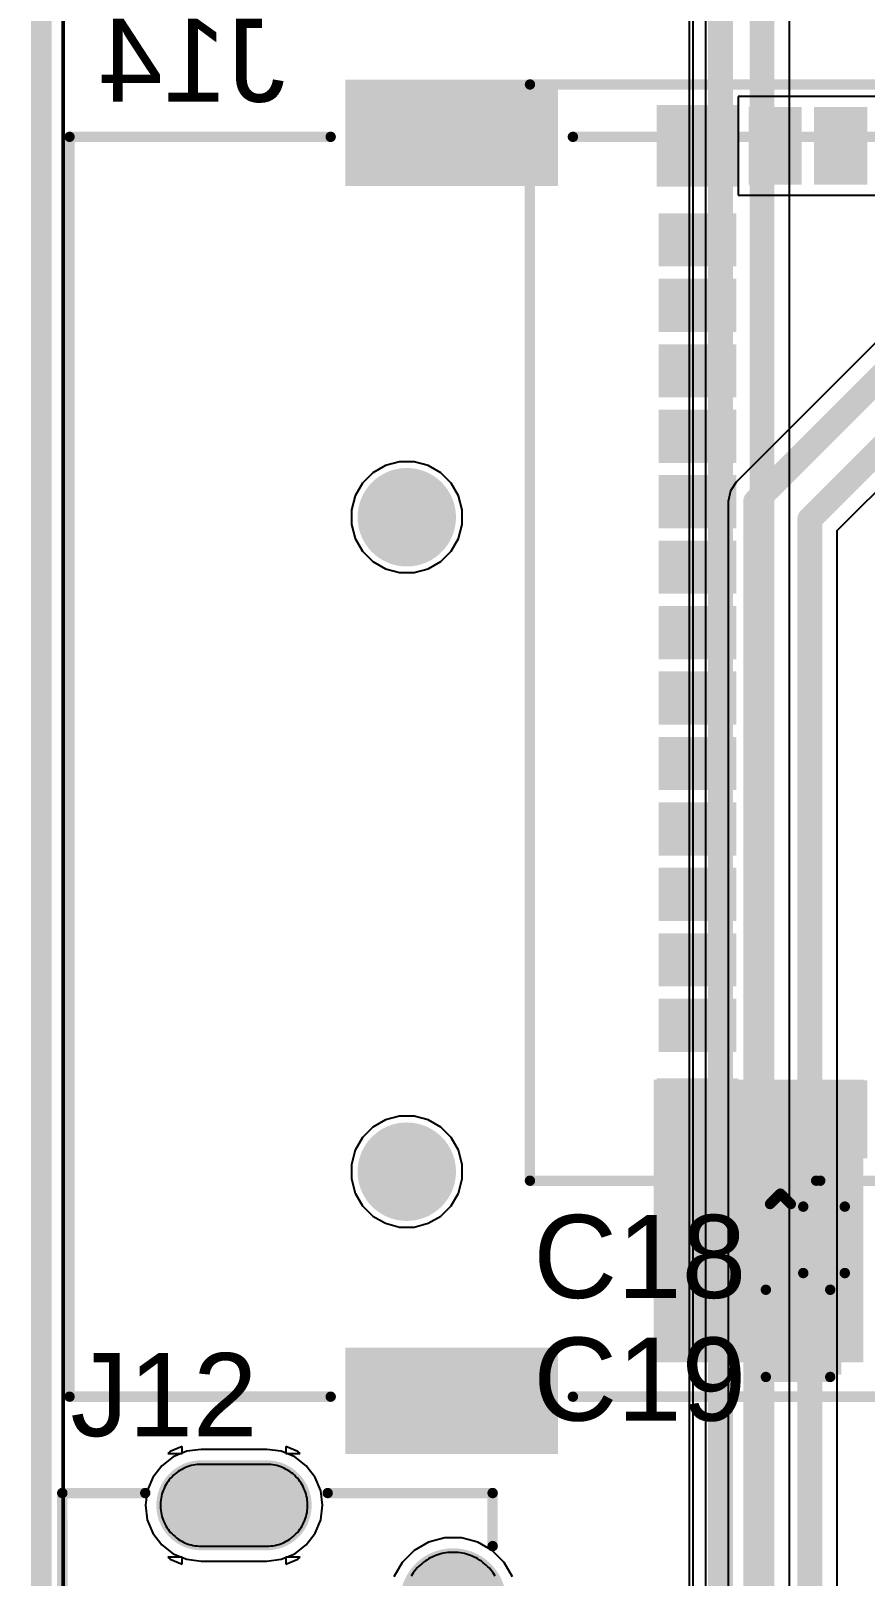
# Model space of a CAD drawing. Header units: inches. Extents: x 0 to 5376, y 0 to 5416.
# Drawn here: x -0.13 to 10.08, y 91.09 to 109.98 of the extents above; entities that cross this region are included whole.
import ezdxf

# ---------------------------------------------------------------- set-up
doc = ezdxf.new("R2010")
doc.units = ezdxf.units.IN
for name, color, linetype in [('Board Outline', 216, 'Continuous'), ('Bottom Layer', 5, 'Continuous'), ('Bottom Overlay', 54, 'Continuous'), ('Bottom Paste', 16, 'Continuous'), ('Bottom Solder', 6, 'Continuous'), ('Layer 1', 16, 'Continuous'), ('Layer 2', 76, 'Continuous'), ('Mechanical 6', 56, 'Continuous'), ('Multi-Layer', 9, 'Continuous'), ('Pad Holes', 156, 'Continuous'), ('Top Layer', 1, 'Continuous'), ('Top Overlay', 2, 'Continuous'), ('Top Paste', 8, 'Continuous'), ('Top Solder', 216, 'Continuous')]:
    doc.layers.add(name, color=color, linetype=linetype)
doc.styles.add('Arial', font='', dxfattribs={"height": 0.2})
doc.styles.get('Arial').set_extended_font_data('Arial')

msp = doc.modelspace()

# ---------------------------------------------------------------- hatches: boundary and pattern name
at = {"layer": 'Bottom Layer'}
for points in [[(3.77, 108.138), (3.77, 109.338), (6.27, 109.338), (6.27, 108.138)], [(3.77, 92.638), (3.77, 93.838), (6.27, 93.838), (6.27, 92.638)]]:
    msp.add_hatch(color=5, dxfattribs=at).paths.add_polyline_path(points)
h = msp.add_hatch(color=5, dxfattribs=at)
edge = h.paths.add_edge_path()
edge.add_arc((4.47, 104.038), 0.5, 0, 360)
h = msp.add_hatch(color=5, dxfattribs=at)
edge = h.paths.add_edge_path()
edge.add_arc((4.47, 96.038), 0.5, 0, 360)
h = msp.add_hatch(color=5, dxfattribs=at)
edge = h.paths.add_edge_path()
edge.add_arc((1.957, 91.96), 0.5, 90, 270)
edge.add_line((1.957, 91.46), (2.757, 91.46))
edge.add_arc((2.757, 91.96), 0.5, 270, 450)
edge.add_line((2.757, 92.46), (1.957, 92.46))
h = msp.add_hatch(color=5, dxfattribs=at)
edge = h.paths.add_edge_path()
edge.add_arc((5.037, 90.785), 0.6, 0, 360)
at = {"layer": 'Bottom Paste'}
for points in [[(3.77, 108.138), (3.77, 109.338), (6.27, 109.338), (6.27, 108.138)], [(3.77, 92.638), (3.77, 93.838), (6.27, 93.838), (6.27, 92.638)]]:
    msp.add_hatch(color=16, dxfattribs=at).paths.add_polyline_path(points)
at = {"layer": 'Bottom Solder'}
for points in [[(3.72, 108.088), (3.72, 109.388), (6.32, 109.388), (6.32, 108.088)], [(3.72, 92.588), (3.72, 93.888), (6.32, 93.888), (6.32, 92.588)]]:
    msp.add_hatch(color=6, dxfattribs=at).paths.add_polyline_path(points)
h = msp.add_hatch(color=6, dxfattribs=at)
edge = h.paths.add_edge_path()
edge.add_arc((4.47, 104.038), 0.602, 0, 360)
h = msp.add_hatch(color=6, dxfattribs=at)
edge = h.paths.add_edge_path()
edge.add_arc((4.47, 96.038), 0.602, 0, 360)
h = msp.add_hatch(color=6, dxfattribs=at)
edge = h.paths.add_edge_path()
edge.add_arc((1.957, 91.96), 0.55, 90, 270)
edge.add_line((1.957, 91.41), (2.757, 91.41))
edge.add_arc((2.757, 91.96), 0.55, 270, 450)
edge.add_line((2.757, 92.51), (1.957, 92.51))
h = msp.add_hatch(color=6, dxfattribs=at)
edge = h.paths.add_edge_path()
edge.add_arc((5.037, 90.785), 0.65, 0, 360)
at = {"layer": 'Layer 1'}
h = msp.add_hatch(color=16, dxfattribs=at)
edge = h.paths.add_edge_path()
edge.add_arc((4.47, 104.038), 0.5, 0, 360)
h = msp.add_hatch(color=16, dxfattribs=at)
edge = h.paths.add_edge_path()
edge.add_arc((4.47, 96.038), 0.5, 0, 360)
h = msp.add_hatch(color=16, dxfattribs=at)
edge = h.paths.add_edge_path()
edge.add_arc((1.957, 91.96), 0.5, 90, 270)
edge.add_line((1.957, 91.46), (2.757, 91.46))
edge.add_arc((2.757, 91.96), 0.5, 270, 450)
edge.add_line((2.757, 92.46), (1.957, 92.46))
h = msp.add_hatch(color=16, dxfattribs=at)
edge = h.paths.add_edge_path()
edge.add_arc((5.037, 90.785), 0.6, 0, 360)
at = {"layer": 'Layer 2'}
h = msp.add_hatch(color=76, dxfattribs=at)
edge = h.paths.add_edge_path()
edge.add_arc((4.47, 104.038), 0.5, 0, 360)
h = msp.add_hatch(color=76, dxfattribs=at)
edge = h.paths.add_edge_path()
edge.add_arc((4.47, 96.038), 0.5, 0, 360)
h = msp.add_hatch(color=76, dxfattribs=at)
edge = h.paths.add_edge_path()
edge.add_arc((1.957, 91.96), 0.5, 90, 270)
edge.add_line((1.957, 91.46), (2.757, 91.46))
edge.add_arc((2.757, 91.96), 0.5, 270, 450)
edge.add_line((2.757, 92.46), (1.957, 92.46))
h = msp.add_hatch(color=76, dxfattribs=at)
edge = h.paths.add_edge_path()
edge.add_arc((5.037, 90.785), 0.6, 0, 360)
at = {"layer": 'Multi-Layer'}
h = msp.add_hatch(color=9, dxfattribs=at)
edge = h.paths.add_edge_path()
edge.add_arc((4.47, 104.038), 0.5, 0, 360)
h = msp.add_hatch(color=9, dxfattribs=at)
edge = h.paths.add_edge_path()
edge.add_arc((4.47, 96.038), 0.5, 0, 360)
h = msp.add_hatch(color=9, dxfattribs=at)
edge = h.paths.add_edge_path()
edge.add_arc((1.957, 91.96), 0.5, 90, 270)
edge.add_line((1.957, 91.46), (2.757, 91.46))
edge.add_arc((2.757, 91.96), 0.5, 270, 450)
edge.add_line((2.757, 92.46), (1.957, 92.46))
h = msp.add_hatch(color=9, dxfattribs=at)
edge = h.paths.add_edge_path()
edge.add_arc((5.037, 90.785), 0.6, 0, 360)
at = {"layer": 'Pad Holes'}
h = msp.add_hatch(color=7, dxfattribs=at)
edge = h.paths.add_edge_path()
edge.add_arc((4.47, 104.038), 0.5, 0, 360)
h = msp.add_hatch(color=7, dxfattribs=at)
edge = h.paths.add_edge_path()
edge.add_arc((4.47, 96.038), 0.5, 0, 360)
h = msp.add_hatch(color=7, dxfattribs=at)
edge = h.paths.add_edge_path()
edge.add_arc((1.957, 91.96), 0.3, 90, 270)
edge.add_line((1.957, 91.66), (2.757, 91.66))
edge.add_arc((2.757, 91.96), 0.3, 270, 450)
edge.add_line((2.757, 92.26), (1.957, 92.26))
h = msp.add_hatch(color=7, dxfattribs=at)
edge = h.paths.add_edge_path()
edge.add_arc((5.037, 90.785), 0.35, 0, 360)
at = {"layer": 'Top Layer'}
for points in [[(7.576, 108.128), (7.576, 109.028), (8.476, 109.028), (8.476, 108.128)], [(8.701, 108.153), (8.701, 109.003), (9.251, 109.003), (9.251, 108.153)], [(9.501, 108.153), (9.501, 109.003), (10.051, 109.003), (10.051, 108.153)], [(8.451, 107.153), (7.601, 107.153), (7.601, 107.703), (8.451, 107.703)], [(8.451, 106.353), (7.601, 106.353), (7.601, 106.903), (8.451, 106.903)], [(8.451, 105.553), (7.601, 105.553), (7.601, 106.103), (8.451, 106.103)], [(8.451, 104.753), (7.601, 104.753), (7.601, 105.303), (8.451, 105.303)], [(8.451, 103.953), (7.601, 103.953), (7.601, 104.503), (8.451, 104.503)], [(8.451, 103.153), (7.601, 103.153), (7.601, 103.703), (8.451, 103.703)], [(8.451, 102.353), (7.601, 102.353), (7.601, 102.903), (8.451, 102.903)], [(8.451, 101.553), (7.601, 101.553), (7.601, 102.103), (8.451, 102.103)], [(8.451, 100.753), (7.601, 100.753), (7.601, 101.303), (8.451, 101.303)], [(8.451, 99.953), (7.601, 99.953), (7.601, 100.503), (8.451, 100.503)], [(8.451, 99.153), (7.601, 99.153), (7.601, 99.703), (8.451, 99.703)], [(8.451, 98.353), (7.601, 98.353), (7.601, 98.903), (8.451, 98.903)], [(8.451, 97.553), (7.601, 97.553), (7.601, 98.103), (8.451, 98.103)], [(7.49, 93.706), (10.055, 93.706), (10.055, 97.161), (7.49, 97.161)], [(7.576, 96.228), (7.576, 97.128), (8.476, 97.128), (8.476, 96.228)], [(8.701, 96.253), (8.701, 97.103), (9.251, 97.103), (9.251, 96.253)], [(9.501, 96.253), (9.501, 97.103), (10.051, 97.103), (10.051, 96.253)], [(9.865, 95.523), (9.865, 94.888), (9.408, 94.888), (9.408, 95.523)], [(8.963, 93.618), (8.963, 94.507), (9.725, 94.507), (9.725, 93.618)]]:
    msp.add_hatch(color=1, dxfattribs=at).paths.add_polyline_path(points)
h = msp.add_hatch(color=1, dxfattribs=at)
edge = h.paths.add_edge_path()
edge.add_arc((4.47, 104.038), 0.5, 0, 360)
h = msp.add_hatch(color=1, dxfattribs=at)
edge = h.paths.add_edge_path()
edge.add_arc((4.47, 96.038), 0.5, 0, 360)
h = msp.add_hatch(color=1, dxfattribs=at)
edge = h.paths.add_edge_path()
edge.add_arc((1.957, 91.96), 0.5, 90, 270)
edge.add_line((1.957, 91.46), (2.757, 91.46))
edge.add_arc((2.757, 91.96), 0.5, 270, 450)
edge.add_line((2.757, 92.46), (1.957, 92.46))
h = msp.add_hatch(color=1, dxfattribs=at)
edge = h.paths.add_edge_path()
edge.add_arc((5.037, 90.785), 0.6, 0, 360)
at = {"layer": 'Top Paste'}
for points in [[(7.576, 108.128), (7.576, 109.028), (8.476, 109.028), (8.476, 108.128)], [(8.701, 108.153), (8.701, 109.003), (9.251, 109.003), (9.251, 108.153)], [(9.501, 108.153), (9.501, 109.003), (10.051, 109.003), (10.051, 108.153)], [(8.451, 107.153), (7.601, 107.153), (7.601, 107.703), (8.451, 107.703)], [(8.451, 106.353), (7.601, 106.353), (7.601, 106.903), (8.451, 106.903)], [(8.451, 105.553), (7.601, 105.553), (7.601, 106.103), (8.451, 106.103)], [(8.451, 104.753), (7.601, 104.753), (7.601, 105.303), (8.451, 105.303)], [(8.451, 103.953), (7.601, 103.953), (7.601, 104.503), (8.451, 104.503)], [(8.451, 103.153), (7.601, 103.153), (7.601, 103.703), (8.451, 103.703)], [(8.451, 102.353), (7.601, 102.353), (7.601, 102.903), (8.451, 102.903)], [(8.451, 101.553), (7.601, 101.553), (7.601, 102.103), (8.451, 102.103)], [(8.451, 100.753), (7.601, 100.753), (7.601, 101.303), (8.451, 101.303)], [(8.451, 99.953), (7.601, 99.953), (7.601, 100.503), (8.451, 100.503)], [(8.451, 99.153), (7.601, 99.153), (7.601, 99.703), (8.451, 99.703)], [(8.451, 98.353), (7.601, 98.353), (7.601, 98.903), (8.451, 98.903)], [(8.451, 97.553), (7.601, 97.553), (7.601, 98.103), (8.451, 98.103)], [(7.576, 96.228), (7.576, 97.128), (8.476, 97.128), (8.476, 96.228)], [(8.701, 96.253), (8.701, 97.103), (9.251, 97.103), (9.251, 96.253)], [(9.501, 96.253), (9.501, 97.103), (10.051, 97.103), (10.051, 96.253)], [(9.865, 95.523), (9.865, 94.888), (9.408, 94.888), (9.408, 95.523)], [(8.963, 93.618), (8.963, 94.507), (9.725, 94.507), (9.725, 93.618)]]:
    msp.add_hatch(color=8, dxfattribs=at).paths.add_polyline_path(points)
at = {"layer": 'Top Solder'}
for points in [[(7.526, 108.078), (7.526, 109.078), (8.526, 109.078), (8.526, 108.078)], [(8.651, 108.103), (8.651, 109.053), (9.301, 109.053), (9.301, 108.103)], [(9.451, 108.103), (9.451, 109.053), (10.101, 109.053), (10.101, 108.103)], [(8.501, 107.103), (7.551, 107.103), (7.551, 107.753), (8.501, 107.753)], [(8.501, 106.303), (7.551, 106.303), (7.551, 106.953), (8.501, 106.953)], [(8.501, 105.503), (7.551, 105.503), (7.551, 106.153), (8.501, 106.153)], [(8.501, 104.703), (7.551, 104.703), (7.551, 105.353), (8.501, 105.353)], [(8.501, 103.903), (7.551, 103.903), (7.551, 104.553), (8.501, 104.553)], [(8.501, 103.103), (7.551, 103.103), (7.551, 103.753), (8.501, 103.753)], [(8.501, 102.303), (7.551, 102.303), (7.551, 102.953), (8.501, 102.953)], [(8.501, 101.503), (7.551, 101.503), (7.551, 102.153), (8.501, 102.153)], [(8.501, 100.703), (7.551, 100.703), (7.551, 101.353), (8.501, 101.353)], [(8.501, 99.903), (7.551, 99.903), (7.551, 100.553), (8.501, 100.553)], [(8.501, 99.103), (7.551, 99.103), (7.551, 99.753), (8.501, 99.753)], [(8.501, 98.303), (7.551, 98.303), (7.551, 98.953), (8.501, 98.953)], [(8.501, 97.503), (7.551, 97.503), (7.551, 98.153), (8.501, 98.153)], [(7.526, 96.178), (7.526, 97.178), (8.526, 97.178), (8.526, 96.178)], [(8.651, 96.203), (8.651, 97.153), (9.301, 97.153), (9.301, 96.203)], [(9.451, 96.203), (9.451, 97.153), (10.101, 97.153), (10.101, 96.203)], [(9.925, 95.583), (9.925, 94.828), (9.348, 94.828), (9.348, 95.583)], [(8.903, 93.558), (8.903, 94.567), (9.785, 94.567), (9.785, 93.558)]]:
    msp.add_hatch(color=216, dxfattribs=at).paths.add_polyline_path(points)
h = msp.add_hatch(color=216, dxfattribs=at)
edge = h.paths.add_edge_path()
edge.add_arc((4.47, 104.038), 0.602, 0, 360)
h = msp.add_hatch(color=216, dxfattribs=at)
edge = h.paths.add_edge_path()
edge.add_arc((4.47, 96.038), 0.602, 0, 360)
h = msp.add_hatch(color=216, dxfattribs=at)
edge = h.paths.add_edge_path()
edge.add_arc((1.957, 91.96), 0.55, 90, 270)
edge.add_line((1.957, 91.41), (2.757, 91.41))
edge.add_arc((2.757, 91.96), 0.55, 270, 450)
edge.add_line((2.757, 92.51), (1.957, 92.51))
h = msp.add_hatch(color=216, dxfattribs=at)
edge = h.paths.add_edge_path()
edge.add_arc((5.037, 90.785), 0.65, 0, 360)

# ---------------------------------------------------------------- linework, layer by layer
at = {"layer": 'Board Outline'}
msp.add_lwpolyline([(0, 0, 0.254, 0.254, 0), (0, 125, 0.254, 0.254, 0)], format="xyseb", dxfattribs=at)
at = {"layer": 'Bottom Layer'}
for p, q in [((0.259, 79.074), (0.259, 124.741)), ((7.969, 110.726), (7.969, 90.958)), ((9.15, 90.608), (9.15, 110.376)), ((4.209, 104.67), (4.054, 104.581)), ((4.381, 104.716), (4.209, 104.67)), ((4.56, 104.716), (4.381, 104.716)), ((4.732, 104.67), (4.56, 104.716)), ((4.887, 104.581), (4.732, 104.67)), ((3.928, 104.455), (3.839, 104.3)), ((4.054, 104.581), (3.928, 104.455)), ((5.013, 104.455), (4.887, 104.581)), ((5.102, 104.3), (5.013, 104.455)), ((3.839, 104.3), (3.793, 104.128)), ((5.148, 104.128), (5.102, 104.3)), ((3.793, 104.128), (3.793, 103.949)), ((5.148, 103.949), (5.148, 104.128)), ((3.793, 103.949), (3.839, 103.777)), ((5.102, 103.777), (5.148, 103.949)), ((3.839, 103.777), (3.928, 103.622)), ((5.013, 103.622), (5.102, 103.777)), ((3.928, 103.622), (4.054, 103.496)), ((4.887, 103.496), (5.013, 103.622)), ((4.054, 103.496), (4.209, 103.407)), ((4.209, 103.407), (4.381, 103.361)), ((4.381, 103.361), (4.56, 103.361)), ((4.56, 103.361), (4.732, 103.407)), ((4.732, 103.407), (4.887, 103.496)), ((4.381, 96.716), (4.209, 96.67)), ((4.56, 96.716), (4.381, 96.716)), ((4.732, 96.67), (4.56, 96.716)), ((4.054, 96.581), (3.928, 96.455)), ((4.209, 96.67), (4.054, 96.581)), ((4.887, 96.581), (4.732, 96.67)), ((5.013, 96.455), (4.887, 96.581)), ((3.928, 96.455), (3.839, 96.3)), ((5.102, 96.3), (5.013, 96.455)), ((3.839, 96.3), (3.793, 96.128)), ((5.148, 96.128), (5.102, 96.3)), ((3.793, 96.128), (3.793, 95.949)), ((5.148, 95.949), (5.148, 96.128)), ((3.793, 95.949), (3.839, 95.777)), ((3.839, 95.777), (3.928, 95.622)), ((5.013, 95.622), (5.102, 95.777)), ((5.102, 95.777), (5.148, 95.949)), ((3.928, 95.622), (4.054, 95.496)), ((4.887, 95.496), (5.013, 95.622)), ((4.054, 95.496), (4.209, 95.407)), ((4.209, 95.407), (4.381, 95.361)), ((4.56, 95.361), (4.732, 95.407)), ((4.732, 95.407), (4.887, 95.496)), ((4.381, 95.361), (4.56, 95.361)), ((1.577, 92.619), (1.546, 92.595)), ((1.546, 92.595), (1.722, 92.595)), ((1.722, 92.679), (1.577, 92.619)), ((1.722, 92.595), (1.722, 92.679)), ((3.137, 92.619), (2.992, 92.679)), ((2.992, 92.679), (2.992, 92.595)), ((2.992, 92.595), (3.168, 92.595)), ((3.168, 92.595), (3.137, 92.619)), ((1.722, 91.325), (1.546, 91.325)), ((1.546, 91.325), (1.577, 91.302)), ((1.577, 91.302), (1.722, 91.241)), ((1.722, 91.241), (1.722, 91.325)), ((3.168, 91.325), (2.992, 91.325)), ((2.992, 91.325), (2.992, 91.241)), ((2.992, 91.241), (3.137, 91.302)), ((3.137, 91.302), (3.168, 91.325))]:
    msp.add_line(p, q, dxfattribs=at)
for points in [[(8.306, 90.819, 0.305, 0.305, 0), (8.306, 110.726, 0.305, 0.305, 0)], [(8.814, 90.608, 0.305, 0.305, 0), (8.814, 110.515, 0.305, 0.305, 0)]]:
    msp.add_lwpolyline(points, format="xyseb", dxfattribs=at)
at = {"layer": 'Bottom Overlay'}
for points in [[(0.345, 108.688, 0.127, 0.127, 0), (3.539, 108.688, 0.127, 0.127, 0)], [(0.345, 93.288, 0.127, 0.127, 0), (0.345, 108.688, 0.127, 0.127, 0)], [(6.502, 108.688, 0.127, 0.127, 0), (13.445, 108.688, 0.127, 0.127, 0)], [(0.345, 93.288, 0.127, 0.127, 0), (3.539, 93.288, 0.127, 0.127, 0)], [(6.502, 93.288, 0.127, 0.127, 0), (13.039, 93.288, 0.127, 0.127, 0)]]:
    msp.add_lwpolyline(points, format="xyseb", dxfattribs=at)
for points in [[(0.314, 108.688, 0.0635, 0.0635, 1), (0.377, 108.688, 0.0635, 0.0635, 1)], [(0.314, 108.688, 0.0635, 0.0635, 1), (0.377, 108.688, 0.0635, 0.0635, 1)], [(3.508, 108.688, 0.0635, 0.0635, 1), (3.571, 108.688, 0.0635, 0.0635, 1)], [(6.47, 108.688, 0.0635, 0.0635, 1), (6.533, 108.688, 0.0635, 0.0635, 1)], [(0.314, 93.288, 0.0635, 0.0635, 1), (0.377, 93.288, 0.0635, 0.0635, 1)], [(0.314, 93.288, 0.0635, 0.0635, 1), (0.377, 93.288, 0.0635, 0.0635, 1)], [(3.508, 93.288, 0.0635, 0.0635, 1), (3.571, 93.288, 0.0635, 0.0635, 1)], [(6.47, 93.288, 0.0635, 0.0635, 1), (6.533, 93.288, 0.0635, 0.0635, 1)]]:
    msp.add_lwpolyline(points, format="xyseb", close=True, dxfattribs=at)
at = {"layer": 'Layer 1'}
for p, q in [((0.259, 55.751), (0.259, 124.741)), ((4.209, 104.67), (4.054, 104.581)), ((4.381, 104.716), (4.209, 104.67)), ((4.56, 104.716), (4.381, 104.716)), ((4.732, 104.67), (4.56, 104.716)), ((4.887, 104.581), (4.732, 104.67)), ((3.928, 104.455), (3.839, 104.3)), ((4.054, 104.581), (3.928, 104.455)), ((5.013, 104.455), (4.887, 104.581)), ((5.102, 104.3), (5.013, 104.455)), ((3.839, 104.3), (3.793, 104.128)), ((5.148, 104.128), (5.102, 104.3)), ((3.793, 104.128), (3.793, 103.949)), ((5.148, 103.949), (5.148, 104.128)), ((3.793, 103.949), (3.839, 103.777)), ((5.102, 103.777), (5.148, 103.949)), ((3.839, 103.777), (3.928, 103.622)), ((5.013, 103.622), (5.102, 103.777)), ((3.928, 103.622), (4.054, 103.496)), ((4.887, 103.496), (5.013, 103.622)), ((4.054, 103.496), (4.209, 103.407)), ((4.209, 103.407), (4.381, 103.361)), ((4.381, 103.361), (4.56, 103.361)), ((4.56, 103.361), (4.732, 103.407)), ((4.732, 103.407), (4.887, 103.496)), ((4.381, 96.716), (4.209, 96.67)), ((4.56, 96.716), (4.381, 96.716)), ((4.732, 96.67), (4.56, 96.716)), ((4.054, 96.581), (3.928, 96.455)), ((4.209, 96.67), (4.054, 96.581)), ((4.887, 96.581), (4.732, 96.67)), ((5.013, 96.455), (4.887, 96.581)), ((3.928, 96.455), (3.839, 96.3)), ((5.102, 96.3), (5.013, 96.455)), ((3.839, 96.3), (3.793, 96.128)), ((5.148, 96.128), (5.102, 96.3)), ((3.793, 96.128), (3.793, 95.949)), ((5.148, 95.949), (5.148, 96.128)), ((3.793, 95.949), (3.839, 95.777)), ((3.839, 95.777), (3.928, 95.622)), ((5.013, 95.622), (5.102, 95.777)), ((5.102, 95.777), (5.148, 95.949)), ((3.928, 95.622), (4.054, 95.496)), ((4.887, 95.496), (5.013, 95.622)), ((4.054, 95.496), (4.209, 95.407)), ((4.209, 95.407), (4.381, 95.361)), ((4.56, 95.361), (4.732, 95.407)), ((4.732, 95.407), (4.887, 95.496)), ((4.381, 95.361), (4.56, 95.361)), ((1.577, 92.619), (1.546, 92.595)), ((1.546, 92.595), (1.722, 92.595)), ((1.722, 92.679), (1.577, 92.619)), ((1.722, 92.595), (1.722, 92.679)), ((3.137, 92.619), (2.992, 92.679)), ((2.992, 92.679), (2.992, 92.595)), ((2.992, 92.595), (3.168, 92.595)), ((3.168, 92.595), (3.137, 92.619)), ((1.722, 91.325), (1.546, 91.325)), ((1.546, 91.325), (1.577, 91.302)), ((1.577, 91.302), (1.722, 91.241)), ((1.722, 91.241), (1.722, 91.325)), ((3.168, 91.325), (2.992, 91.325)), ((2.992, 91.325), (2.992, 91.241)), ((2.992, 91.241), (3.137, 91.302)), ((3.137, 91.302), (3.168, 91.325))]:
    msp.add_line(p, q, dxfattribs=at)
at = {"layer": 'Layer 2'}
for p, q in [((0.279, 48.463), (0.279, 124.741)), ((7.925, 124.741), (7.925, 84.931)), ((8.128, 85.3), (8.128, 124.741)), ((11.675, 107.644), (8.5, 104.468)), ((9.735, 103.874), (12.951, 107.09)), ((4.209, 104.67), (4.054, 104.581)), ((4.381, 104.716), (4.209, 104.67)), ((4.56, 104.716), (4.381, 104.716)), ((4.732, 104.67), (4.56, 104.716)), ((4.887, 104.581), (4.732, 104.67)), ((3.928, 104.455), (3.839, 104.3)), ((4.054, 104.581), (3.928, 104.455)), ((5.013, 104.455), (4.887, 104.581)), ((5.102, 104.3), (5.013, 104.455)), ((8.5, 104.468), (8.427, 104.359)), ((3.839, 104.3), (3.793, 104.128)), ((5.148, 104.128), (5.102, 104.3)), ((8.427, 104.359), (8.401, 104.23)), ((3.793, 104.128), (3.793, 103.949)), ((5.148, 103.949), (5.148, 104.128)), ((8.401, 104.23), (8.401, 85.407)), ((3.793, 103.949), (3.839, 103.777)), ((5.102, 103.777), (5.148, 103.949)), ((3.839, 103.777), (3.928, 103.622)), ((5.013, 103.622), (5.102, 103.777)), ((9.735, 84.836), (9.735, 103.874)), ((3.928, 103.622), (4.054, 103.496)), ((4.887, 103.496), (5.013, 103.622)), ((4.054, 103.496), (4.209, 103.407)), ((4.209, 103.407), (4.381, 103.361)), ((4.381, 103.361), (4.56, 103.361)), ((4.56, 103.361), (4.732, 103.407)), ((4.732, 103.407), (4.887, 103.496)), ((4.381, 96.716), (4.209, 96.67)), ((4.56, 96.716), (4.381, 96.716)), ((4.732, 96.67), (4.56, 96.716)), ((4.054, 96.581), (3.928, 96.455)), ((4.209, 96.67), (4.054, 96.581)), ((4.887, 96.581), (4.732, 96.67)), ((5.013, 96.455), (4.887, 96.581)), ((3.928, 96.455), (3.839, 96.3)), ((5.102, 96.3), (5.013, 96.455)), ((3.839, 96.3), (3.793, 96.128)), ((5.148, 96.128), (5.102, 96.3)), ((3.793, 96.128), (3.793, 95.949)), ((5.148, 95.949), (5.148, 96.128)), ((3.793, 95.949), (3.839, 95.777)), ((3.839, 95.777), (3.928, 95.622)), ((5.013, 95.622), (5.102, 95.777)), ((5.102, 95.777), (5.148, 95.949)), ((3.928, 95.622), (4.054, 95.496)), ((4.887, 95.496), (5.013, 95.622)), ((4.054, 95.496), (4.209, 95.407)), ((4.209, 95.407), (4.381, 95.361)), ((4.56, 95.361), (4.732, 95.407)), ((4.732, 95.407), (4.887, 95.496)), ((4.381, 95.361), (4.56, 95.361)), ((1.615, 92.552), (1.474, 92.444)), ((1.78, 92.621), (1.615, 92.552)), ((1.957, 92.644), (1.78, 92.621)), ((2.757, 92.644), (1.957, 92.644)), ((2.934, 92.621), (2.757, 92.644)), ((3.099, 92.552), (2.934, 92.621)), ((3.241, 92.444), (3.099, 92.552)), ((1.474, 92.444), (1.365, 92.302)), ((3.349, 92.302), (3.241, 92.444)), ((1.365, 92.302), (1.297, 92.137)), ((3.418, 92.137), (3.349, 92.302)), ((1.297, 92.137), (1.274, 91.96)), ((3.441, 91.96), (3.418, 92.137)), ((1.274, 91.96), (1.297, 91.783)), ((3.418, 91.783), (3.441, 91.96)), ((1.297, 91.783), (1.365, 91.618)), ((1.365, 91.618), (1.474, 91.477)), ((3.241, 91.477), (3.349, 91.618)), ((3.349, 91.618), (3.418, 91.783)), ((1.474, 91.477), (1.615, 91.368)), ((3.099, 91.368), (3.241, 91.477)), ((4.737, 91.51), (4.56, 91.408)), ((4.935, 91.563), (4.737, 91.51)), ((5.14, 91.563), (4.935, 91.563)), ((5.337, 91.51), (5.14, 91.563)), ((5.515, 91.408), (5.337, 91.51)), ((1.615, 91.368), (1.78, 91.3)), ((1.78, 91.3), (1.957, 91.277)), ((1.957, 91.277), (2.757, 91.277)), ((2.757, 91.277), (2.934, 91.3)), ((2.934, 91.3), (3.099, 91.368)), ((4.415, 91.263), (4.312, 91.085)), ((4.56, 91.408), (4.415, 91.263)), ((5.66, 91.263), (5.515, 91.408)), ((5.762, 91.085), (5.66, 91.263))]:
    msp.add_line(p, q, dxfattribs=at)
for points in [[(8.738, 104.23, 0.305, 0.305, 0), (12.153, 107.645, 0.305, 0.305, 0)], [(9.398, 104.013, 0.305, 0.305, 0), (12.952, 107.567, 0.305, 0.305, 0)], [(8.738, 85.268, 0.305, 0.305, 0), (8.738, 104.23, 0.305, 0.305, 0)], [(9.398, 84.836, 0.305, 0.305, 0), (9.398, 104.013, 0.305, 0.305, 0)]]:
    msp.add_lwpolyline(points, format="xyseb", dxfattribs=at)
for points in [[(8.661, 104.23, 0.152, 0.152, 1), (8.814, 104.23, 0.152, 0.152, 1)], [(8.661, 104.23, 0.152, 0.152, 1), (8.814, 104.23, 0.152, 0.152, 1)], [(9.322, 104.013, 0.152, 0.152, 1), (9.474, 104.013, 0.152, 0.152, 1)], [(9.322, 104.013, 0.152, 0.152, 1), (9.474, 104.013, 0.152, 0.152, 1)]]:
    msp.add_lwpolyline(points, format="xyseb", close=True, dxfattribs=at)
at = {"layer": 'Mechanical 6'}
for points in [[(9.126, 96.628, 0.3, 0.3, 1), (8.826, 96.628, 0.3, 0.3, 1)], [(8.751, 96.628, 0.15, 0.15, 1), (8.901, 96.628, 0.15, 0.15, 1)], [(9.051, 96.628, 0.15, 0.15, 1), (9.201, 96.628, 0.15, 0.15, 1)]]:
    msp.add_lwpolyline(points, format="xyseb", close=True, dxfattribs=at)
at = {"layer": 'Top Layer'}
for p, q in [((0.259, 83.495), (0.259, 124.741)), ((15.051, 109.181), (8.524, 109.181)), ((8.524, 109.181), (8.524, 107.975)), ((8.524, 107.975), (11.629, 107.975)), ((4.209, 104.67), (4.054, 104.581)), ((4.381, 104.716), (4.209, 104.67)), ((4.56, 104.716), (4.381, 104.716)), ((4.732, 104.67), (4.56, 104.716)), ((4.887, 104.581), (4.732, 104.67)), ((3.928, 104.455), (3.839, 104.3)), ((4.054, 104.581), (3.928, 104.455)), ((5.013, 104.455), (4.887, 104.581)), ((5.102, 104.3), (5.013, 104.455)), ((3.839, 104.3), (3.793, 104.128)), ((5.148, 104.128), (5.102, 104.3)), ((3.793, 104.128), (3.793, 103.949)), ((5.148, 103.949), (5.148, 104.128)), ((3.793, 103.949), (3.839, 103.777)), ((5.102, 103.777), (5.148, 103.949)), ((3.839, 103.777), (3.928, 103.622)), ((5.013, 103.622), (5.102, 103.777)), ((3.928, 103.622), (4.054, 103.496)), ((4.887, 103.496), (5.013, 103.622)), ((4.054, 103.496), (4.209, 103.407)), ((4.209, 103.407), (4.381, 103.361)), ((4.381, 103.361), (4.56, 103.361)), ((4.56, 103.361), (4.732, 103.407)), ((4.732, 103.407), (4.887, 103.496)), ((4.381, 96.716), (4.209, 96.67)), ((4.56, 96.716), (4.381, 96.716)), ((4.732, 96.67), (4.56, 96.716)), ((4.054, 96.581), (3.928, 96.455)), ((4.209, 96.67), (4.054, 96.581)), ((4.887, 96.581), (4.732, 96.67)), ((5.013, 96.455), (4.887, 96.581)), ((3.928, 96.455), (3.839, 96.3)), ((5.102, 96.3), (5.013, 96.455)), ((3.839, 96.3), (3.793, 96.128)), ((5.148, 96.128), (5.102, 96.3)), ((3.793, 96.128), (3.793, 95.949)), ((5.148, 95.949), (5.148, 96.128)), ((3.793, 95.949), (3.839, 95.777)), ((3.839, 95.777), (3.928, 95.622)), ((5.013, 95.622), (5.102, 95.777)), ((5.102, 95.777), (5.148, 95.949)), ((3.928, 95.622), (4.054, 95.496)), ((4.887, 95.496), (5.013, 95.622)), ((4.054, 95.496), (4.209, 95.407)), ((4.209, 95.407), (4.381, 95.361)), ((4.56, 95.361), (4.732, 95.407)), ((4.732, 95.407), (4.887, 95.496)), ((4.381, 95.361), (4.56, 95.361)), ((1.577, 92.619), (1.546, 92.595)), ((1.546, 92.595), (1.722, 92.595)), ((1.722, 92.679), (1.577, 92.619)), ((1.722, 92.595), (1.722, 92.679)), ((3.137, 92.619), (2.992, 92.679)), ((2.992, 92.679), (2.992, 92.595)), ((2.992, 92.595), (3.168, 92.595)), ((3.168, 92.595), (3.137, 92.619)), ((1.722, 91.325), (1.546, 91.325)), ((1.546, 91.325), (1.577, 91.302)), ((1.577, 91.302), (1.722, 91.241)), ((1.722, 91.241), (1.722, 91.325)), ((3.168, 91.325), (2.992, 91.325)), ((2.992, 91.325), (2.992, 91.241)), ((2.992, 91.241), (3.137, 91.302)), ((3.137, 91.302), (3.168, 91.325))]:
    msp.add_line(p, q, dxfattribs=at)
at = {"layer": 'Top Overlay'}
for points in [[(5.976, 109.328, 0.127, 0.127, 0), (18.676, 109.328, 0.127, 0.127, 0)], [(5.976, 95.928, 0.127, 0.127, 0), (5.976, 109.328, 0.127, 0.127, 0)], [(5.976, 95.928, 0.127, 0.127, 0), (9.526, 95.928, 0.127, 0.127, 0)], [(9.476, 95.928, 0.127, 0.127, 0), (18.676, 95.928, 0.127, 0.127, 0)], [(8.912, 95.643, 0.127, 0.127, 0), (9.039, 95.77, 0.127, 0.127, 0)], [(9.039, 95.77, 0.127, 0.127, 0), (9.166, 95.643, 0.127, 0.127, 0)], [(8.912, 95.643, 0.127, 0.127, 0), (9.166, 95.643, 0.127, 0.127, 0)], [(9.319, 95.611, 0.127, 0.127, 0), (9.827, 95.611, 0.127, 0.127, 0)], [(9.319, 94.799, 0.127, 0.127, 0), (9.319, 95.611, 0.127, 0.127, 0)], [(9.319, 94.799, 0.127, 0.127, 0), (9.827, 94.799, 0.127, 0.127, 0)], [(8.862, 94.595, 0.127, 0.127, 0), (9.649, 94.595, 0.127, 0.127, 0)], [(8.862, 93.529, 0.127, 0.127, 0), (8.862, 94.595, 0.127, 0.127, 0)], [(8.862, 93.529, 0.127, 0.127, 0), (9.649, 93.529, 0.127, 0.127, 0)], [(0.257, 92.11, 0.127, 0.127, 0), (0.262, 84.61, 0.127, 0.127, 0)], [(0.257, 92.11, 0.127, 0.127, 0), (1.272, 92.11, 0.127, 0.127, 0)], [(3.503, 92.11, 0.127, 0.127, 0), (5.52, 92.11, 0.127, 0.127, 0)], [(5.52, 91.461, 0.127, 0.127, 0), (5.52, 92.11, 0.127, 0.127, 0)]]:
    msp.add_lwpolyline(points, format="xyseb", dxfattribs=at)
for points in [[(5.945, 109.328, 0.0635, 0.0635, 1), (6.008, 109.328, 0.0635, 0.0635, 1)], [(5.945, 109.328, 0.0635, 0.0635, 1), (6.008, 109.328, 0.0635, 0.0635, 1)], [(5.945, 95.928, 0.0635, 0.0635, 1), (6.008, 95.928, 0.0635, 0.0635, 1)], [(5.945, 95.928, 0.0635, 0.0635, 1), (6.008, 95.928, 0.0635, 0.0635, 1)], [(9.445, 95.928, 0.0635, 0.0635, 1), (9.508, 95.928, 0.0635, 0.0635, 1)], [(9.495, 95.928, 0.0635, 0.0635, 1), (9.558, 95.928, 0.0635, 0.0635, 1)], [(9.008, 95.77, 0.0635, 0.0635, 1), (9.071, 95.77, 0.0635, 0.0635, 1)], [(9.008, 95.77, 0.0635, 0.0635, 1), (9.071, 95.77, 0.0635, 0.0635, 1)], [(8.881, 95.643, 0.0635, 0.0635, 1), (8.944, 95.643, 0.0635, 0.0635, 1)], [(8.881, 95.643, 0.0635, 0.0635, 1), (8.944, 95.643, 0.0635, 0.0635, 1)], [(9.135, 95.643, 0.0635, 0.0635, 1), (9.198, 95.643, 0.0635, 0.0635, 1)], [(9.135, 95.643, 0.0635, 0.0635, 1), (9.198, 95.643, 0.0635, 0.0635, 1)], [(9.287, 95.611, 0.0635, 0.0635, 1), (9.351, 95.611, 0.0635, 0.0635, 1)], [(9.287, 95.611, 0.0635, 0.0635, 1), (9.351, 95.611, 0.0635, 0.0635, 1)], [(9.795, 95.611, 0.0635, 0.0635, 1), (9.859, 95.611, 0.0635, 0.0635, 1)], [(9.287, 94.799, 0.0635, 0.0635, 1), (9.351, 94.799, 0.0635, 0.0635, 1)], [(9.287, 94.799, 0.0635, 0.0635, 1), (9.351, 94.799, 0.0635, 0.0635, 1)], [(9.795, 94.799, 0.0635, 0.0635, 1), (9.859, 94.799, 0.0635, 0.0635, 1)], [(8.83, 94.595, 0.0635, 0.0635, 1), (8.893, 94.595, 0.0635, 0.0635, 1)], [(8.83, 94.595, 0.0635, 0.0635, 1), (8.893, 94.595, 0.0635, 0.0635, 1)], [(9.617, 94.595, 0.0635, 0.0635, 1), (9.681, 94.595, 0.0635, 0.0635, 1)], [(8.83, 93.529, 0.0635, 0.0635, 1), (8.893, 93.529, 0.0635, 0.0635, 1)], [(8.83, 93.529, 0.0635, 0.0635, 1), (8.893, 93.529, 0.0635, 0.0635, 1)], [(9.617, 93.529, 0.0635, 0.0635, 1), (9.681, 93.529, 0.0635, 0.0635, 1)], [(0.225, 92.11, 0.0635, 0.0635, 1), (0.289, 92.11, 0.0635, 0.0635, 1)], [(0.225, 92.11, 0.0635, 0.0635, 1), (0.289, 92.11, 0.0635, 0.0635, 1)], [(1.24, 92.11, 0.0635, 0.0635, 1), (1.303, 92.11, 0.0635, 0.0635, 1)], [(3.471, 92.11, 0.0635, 0.0635, 1), (3.534, 92.11, 0.0635, 0.0635, 1)], [(5.488, 92.11, 0.0635, 0.0635, 1), (5.552, 92.11, 0.0635, 0.0635, 1)], [(5.488, 92.11, 0.0635, 0.0635, 1), (5.552, 92.11, 0.0635, 0.0635, 1)], [(5.488, 91.461, 0.0635, 0.0635, 1), (5.552, 91.461, 0.0635, 0.0635, 1)]]:
    msp.add_lwpolyline(points, format="xyseb", close=True, dxfattribs=at)
at = {"layer": 'Top Paste'}
for p, q in [((1.675, 92.373), (1.655, 92.359)), ((1.696, 92.387), (1.675, 92.373)), ((1.718, 92.399), (1.696, 92.387)), ((1.74, 92.411), (1.718, 92.399)), ((1.763, 92.421), (1.74, 92.411)), ((1.786, 92.43), (1.763, 92.421)), ((1.81, 92.438), (1.786, 92.43)), ((1.834, 92.445), (1.81, 92.438)), ((1.858, 92.45), (1.834, 92.445)), ((1.883, 92.455), (1.858, 92.45)), ((1.907, 92.458), (1.883, 92.455)), ((1.932, 92.46), (1.907, 92.458)), ((1.957, 92.46), (1.932, 92.46)), ((2.757, 92.46), (1.957, 92.46)), ((2.782, 92.46), (2.757, 92.46)), ((2.807, 92.458), (2.782, 92.46)), ((2.832, 92.455), (2.807, 92.458)), ((2.856, 92.45), (2.832, 92.455)), ((2.881, 92.445), (2.856, 92.45)), ((2.905, 92.438), (2.881, 92.445)), ((2.928, 92.43), (2.905, 92.438)), ((2.951, 92.421), (2.928, 92.43)), ((2.974, 92.411), (2.951, 92.421)), ((2.996, 92.399), (2.974, 92.411)), ((3.018, 92.387), (2.996, 92.399)), ((3.039, 92.373), (3.018, 92.387)), ((3.059, 92.359), (3.039, 92.373)), ((1.512, 92.188), (1.501, 92.166)), ((1.524, 92.21), (1.512, 92.188)), ((1.537, 92.231), (1.524, 92.21)), ((1.551, 92.252), (1.537, 92.231)), ((1.566, 92.272), (1.551, 92.252)), ((1.582, 92.291), (1.566, 92.272)), ((1.599, 92.309), (1.582, 92.291)), ((1.617, 92.327), (1.599, 92.309)), ((1.636, 92.343), (1.617, 92.327)), ((1.655, 92.359), (1.636, 92.343)), ((3.079, 92.343), (3.059, 92.359)), ((3.097, 92.327), (3.079, 92.343)), ((3.115, 92.309), (3.097, 92.327)), ((3.132, 92.291), (3.115, 92.309)), ((3.148, 92.272), (3.132, 92.291)), ((3.163, 92.252), (3.148, 92.272)), ((3.177, 92.231), (3.163, 92.252)), ((3.19, 92.21), (3.177, 92.231)), ((3.202, 92.188), (3.19, 92.21)), ((3.213, 92.166), (3.202, 92.188)), ((1.459, 91.998), (1.457, 91.973)), ((1.461, 92.022), (1.459, 91.998)), ((1.465, 92.047), (1.461, 92.022)), ((1.47, 92.071), (1.465, 92.047)), ((1.476, 92.096), (1.47, 92.071)), ((1.483, 92.119), (1.476, 92.096)), ((1.492, 92.143), (1.483, 92.119)), ((1.501, 92.166), (1.492, 92.143)), ((3.223, 92.143), (3.213, 92.166)), ((3.231, 92.119), (3.223, 92.143)), ((3.238, 92.096), (3.231, 92.119)), ((3.245, 92.071), (3.238, 92.096)), ((3.25, 92.047), (3.245, 92.071)), ((3.253, 92.022), (3.25, 92.047)), ((3.256, 91.998), (3.253, 92.022)), ((3.257, 91.973), (3.256, 91.998)), ((1.457, 91.973), (1.457, 91.948)), ((1.457, 91.948), (1.459, 91.923)), ((1.459, 91.923), (1.461, 91.898)), ((1.461, 91.898), (1.465, 91.873)), ((1.465, 91.873), (1.47, 91.849)), ((1.47, 91.849), (1.476, 91.825)), ((1.476, 91.825), (1.483, 91.801)), ((1.483, 91.801), (1.492, 91.778)), ((3.223, 91.778), (3.231, 91.801)), ((3.231, 91.801), (3.238, 91.825)), ((3.238, 91.825), (3.245, 91.849)), ((3.245, 91.849), (3.25, 91.873)), ((3.25, 91.873), (3.253, 91.898)), ((3.253, 91.898), (3.256, 91.923)), ((3.256, 91.923), (3.257, 91.948)), ((3.256, 91.923), (3.256, 91.923)), ((3.257, 91.948), (3.257, 91.973)), ((1.492, 91.778), (1.501, 91.755)), ((1.501, 91.755), (1.512, 91.732)), ((1.512, 91.732), (1.524, 91.71)), ((1.524, 91.71), (1.537, 91.689)), ((1.537, 91.689), (1.551, 91.668)), ((1.551, 91.668), (1.566, 91.648)), ((1.566, 91.648), (1.582, 91.629)), ((1.582, 91.629), (1.599, 91.611)), ((1.599, 91.611), (1.617, 91.594)), ((3.097, 91.594), (3.115, 91.611)), ((3.115, 91.611), (3.132, 91.629)), ((3.132, 91.629), (3.148, 91.648)), ((3.148, 91.648), (3.163, 91.668)), ((3.163, 91.668), (3.177, 91.689)), ((3.177, 91.689), (3.19, 91.71)), ((3.19, 91.71), (3.202, 91.732)), ((3.202, 91.732), (3.213, 91.755)), ((3.213, 91.755), (3.223, 91.778)), ((1.617, 91.594), (1.636, 91.577)), ((1.636, 91.577), (1.655, 91.562)), ((1.655, 91.562), (1.675, 91.547)), ((1.675, 91.547), (1.696, 91.534)), ((1.696, 91.534), (1.718, 91.521)), ((1.718, 91.521), (1.74, 91.51)), ((1.74, 91.51), (1.763, 91.499)), ((1.763, 91.499), (1.786, 91.49)), ((1.786, 91.49), (1.81, 91.482)), ((1.81, 91.482), (1.834, 91.476)), ((1.834, 91.476), (1.858, 91.47)), ((1.858, 91.47), (1.883, 91.466)), ((1.883, 91.466), (1.907, 91.463)), ((1.907, 91.463), (1.932, 91.461)), ((1.932, 91.461), (1.957, 91.46)), ((1.957, 91.46), (2.757, 91.46)), ((2.757, 91.46), (2.782, 91.461)), ((2.782, 91.461), (2.807, 91.463)), ((2.807, 91.463), (2.832, 91.466)), ((2.832, 91.466), (2.856, 91.47)), ((2.856, 91.47), (2.881, 91.476)), ((2.881, 91.476), (2.905, 91.482)), ((2.905, 91.482), (2.928, 91.49)), ((2.928, 91.49), (2.951, 91.499)), ((2.951, 91.499), (2.974, 91.51)), ((2.974, 91.51), (2.996, 91.521)), ((2.996, 91.521), (3.018, 91.534)), ((3.018, 91.534), (3.039, 91.547)), ((3.039, 91.547), (3.059, 91.562)), ((3.059, 91.562), (3.079, 91.577)), ((3.079, 91.577), (3.097, 91.594)), ((4.653, 91.246), (4.633, 91.229)), ((4.672, 91.262), (4.653, 91.246)), ((4.693, 91.276), (4.672, 91.262)), ((4.714, 91.291), (4.693, 91.276)), ((4.735, 91.304), (4.714, 91.291)), ((4.757, 91.316), (4.735, 91.304)), ((4.78, 91.327), (4.757, 91.316)), ((4.803, 91.338), (4.78, 91.327)), ((4.827, 91.347), (4.803, 91.338)), ((4.85, 91.355), (4.827, 91.347)), ((4.875, 91.363), (4.85, 91.355)), ((4.899, 91.369), (4.875, 91.363)), ((4.924, 91.374), (4.899, 91.369)), ((4.949, 91.379), (4.924, 91.374)), ((4.974, 91.382), (4.949, 91.379)), ((4.999, 91.384), (4.974, 91.382)), ((5.024, 91.385), (4.999, 91.384)), ((5.05, 91.385), (5.024, 91.385)), ((5.075, 91.384), (5.05, 91.385)), ((5.1, 91.382), (5.075, 91.384)), ((5.125, 91.379), (5.1, 91.382)), ((5.15, 91.374), (5.125, 91.379)), ((5.175, 91.369), (5.15, 91.374)), ((5.2, 91.363), (5.175, 91.369)), ((5.224, 91.355), (5.2, 91.363)), ((5.248, 91.347), (5.224, 91.355)), ((5.271, 91.338), (5.248, 91.347)), ((5.294, 91.327), (5.271, 91.338)), ((5.317, 91.316), (5.294, 91.327)), ((5.339, 91.304), (5.317, 91.316)), ((5.361, 91.291), (5.339, 91.304)), ((5.382, 91.276), (5.361, 91.291)), ((5.402, 91.262), (5.382, 91.276)), ((5.422, 91.246), (5.402, 91.262)), ((5.441, 91.229), (5.422, 91.246)), ((4.535, 91.114), (4.522, 91.092)), ((4.549, 91.135), (4.535, 91.114)), ((4.565, 91.155), (4.549, 91.135)), ((4.581, 91.175), (4.565, 91.155)), ((4.597, 91.194), (4.581, 91.175)), ((4.615, 91.212), (4.597, 91.194)), ((4.633, 91.229), (4.615, 91.212)), ((5.459, 91.212), (5.441, 91.229)), ((5.477, 91.194), (5.459, 91.212)), ((5.494, 91.175), (5.477, 91.194)), ((5.51, 91.155), (5.494, 91.175)), ((5.525, 91.135), (5.51, 91.155)), ((5.539, 91.114), (5.525, 91.135)), ((5.552, 91.092), (5.539, 91.114))]:
    msp.add_line(p, q, dxfattribs=at)

# ---------------------------------------------------------------- texts
at = {"layer": 'Bottom Overlay', "style": 'Arial', "text_generation_flag": 2}
msp.add_text('J14', height=1.016, dxfattribs=at).set_placement((2.985, 109.116))
at = {"layer": 'Top Overlay', "style": 'Arial'}
for s, p in [('C18', (6.017, 94.494)), ('C19', (6.017, 92.995)), ('J12', (0.356, 92.805))]:
    msp.add_text(s, height=1.016, dxfattribs=at).set_placement(p)

doc.saveas('drawing.dxf')
